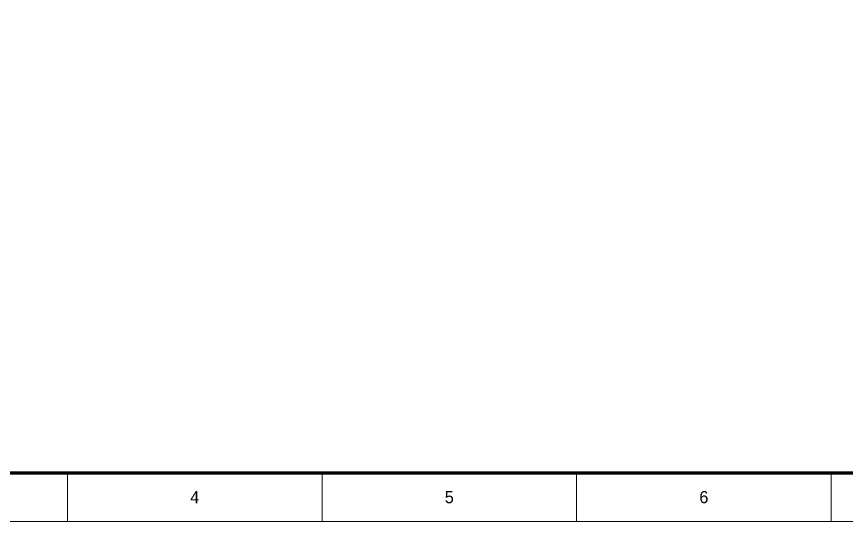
# Model space of a CAD drawing. Header units: millimetres. Extents: x 0 to 841, y 0 to 594.
# Drawn here: x 147.2 to 318.5, y 0 to 104.1 of the extents above; entities that cross this region are included whole.
import ezdxf
from ezdxf.enums import TextEntityAlignment as Align

# ---------------------------------------------------------------- set-up
doc = ezdxf.new("R2010")
doc.units = ezdxf.units.MM
for name, color, linetype, lineweight in [('FINA', 7, 'CONTINUOUS', 18), ('NORMA', 7, 'CONTINUOUS', 70), ('TEXTO', 7, 'CONTINUOUS', 25)]:
    doc.layers.add(name, color=color, linetype=linetype, lineweight=lineweight)

msp = doc.modelspace()

# ---------------------------------------------------------------- linework, layer by layer
at = {"layer": 'FINA'}
for p, q in [((157.69, 0), (157.69, 10)), ((210.25, 0), (210.25, 10)), ((262.81, 0), (262.81, 10)), ((315.38, 0), (315.38, 10))]:
    msp.add_line(p, q, dxfattribs=at)
msp.add_lwpolyline([(0, 0), (841, 0), (841, 594), (0, 594)], close=True, dxfattribs=at)
at = {"layer": 'NORMA'}
msp.add_lwpolyline([(20, 10), (831, 10), (831, 584), (20, 584)], close=True, dxfattribs=at)

# ---------------------------------------------------------------- texts
at = {"layer": 'TEXTO'}
for s, p in [('4', (183.97, 5)), ('5', (236.53, 5)), ('6', (289.09, 5))]:
    msp.add_text(s, height=2.5, dxfattribs=at).set_placement(p, align=Align.MIDDLE_CENTER)

doc.saveas('drawing.dxf')
